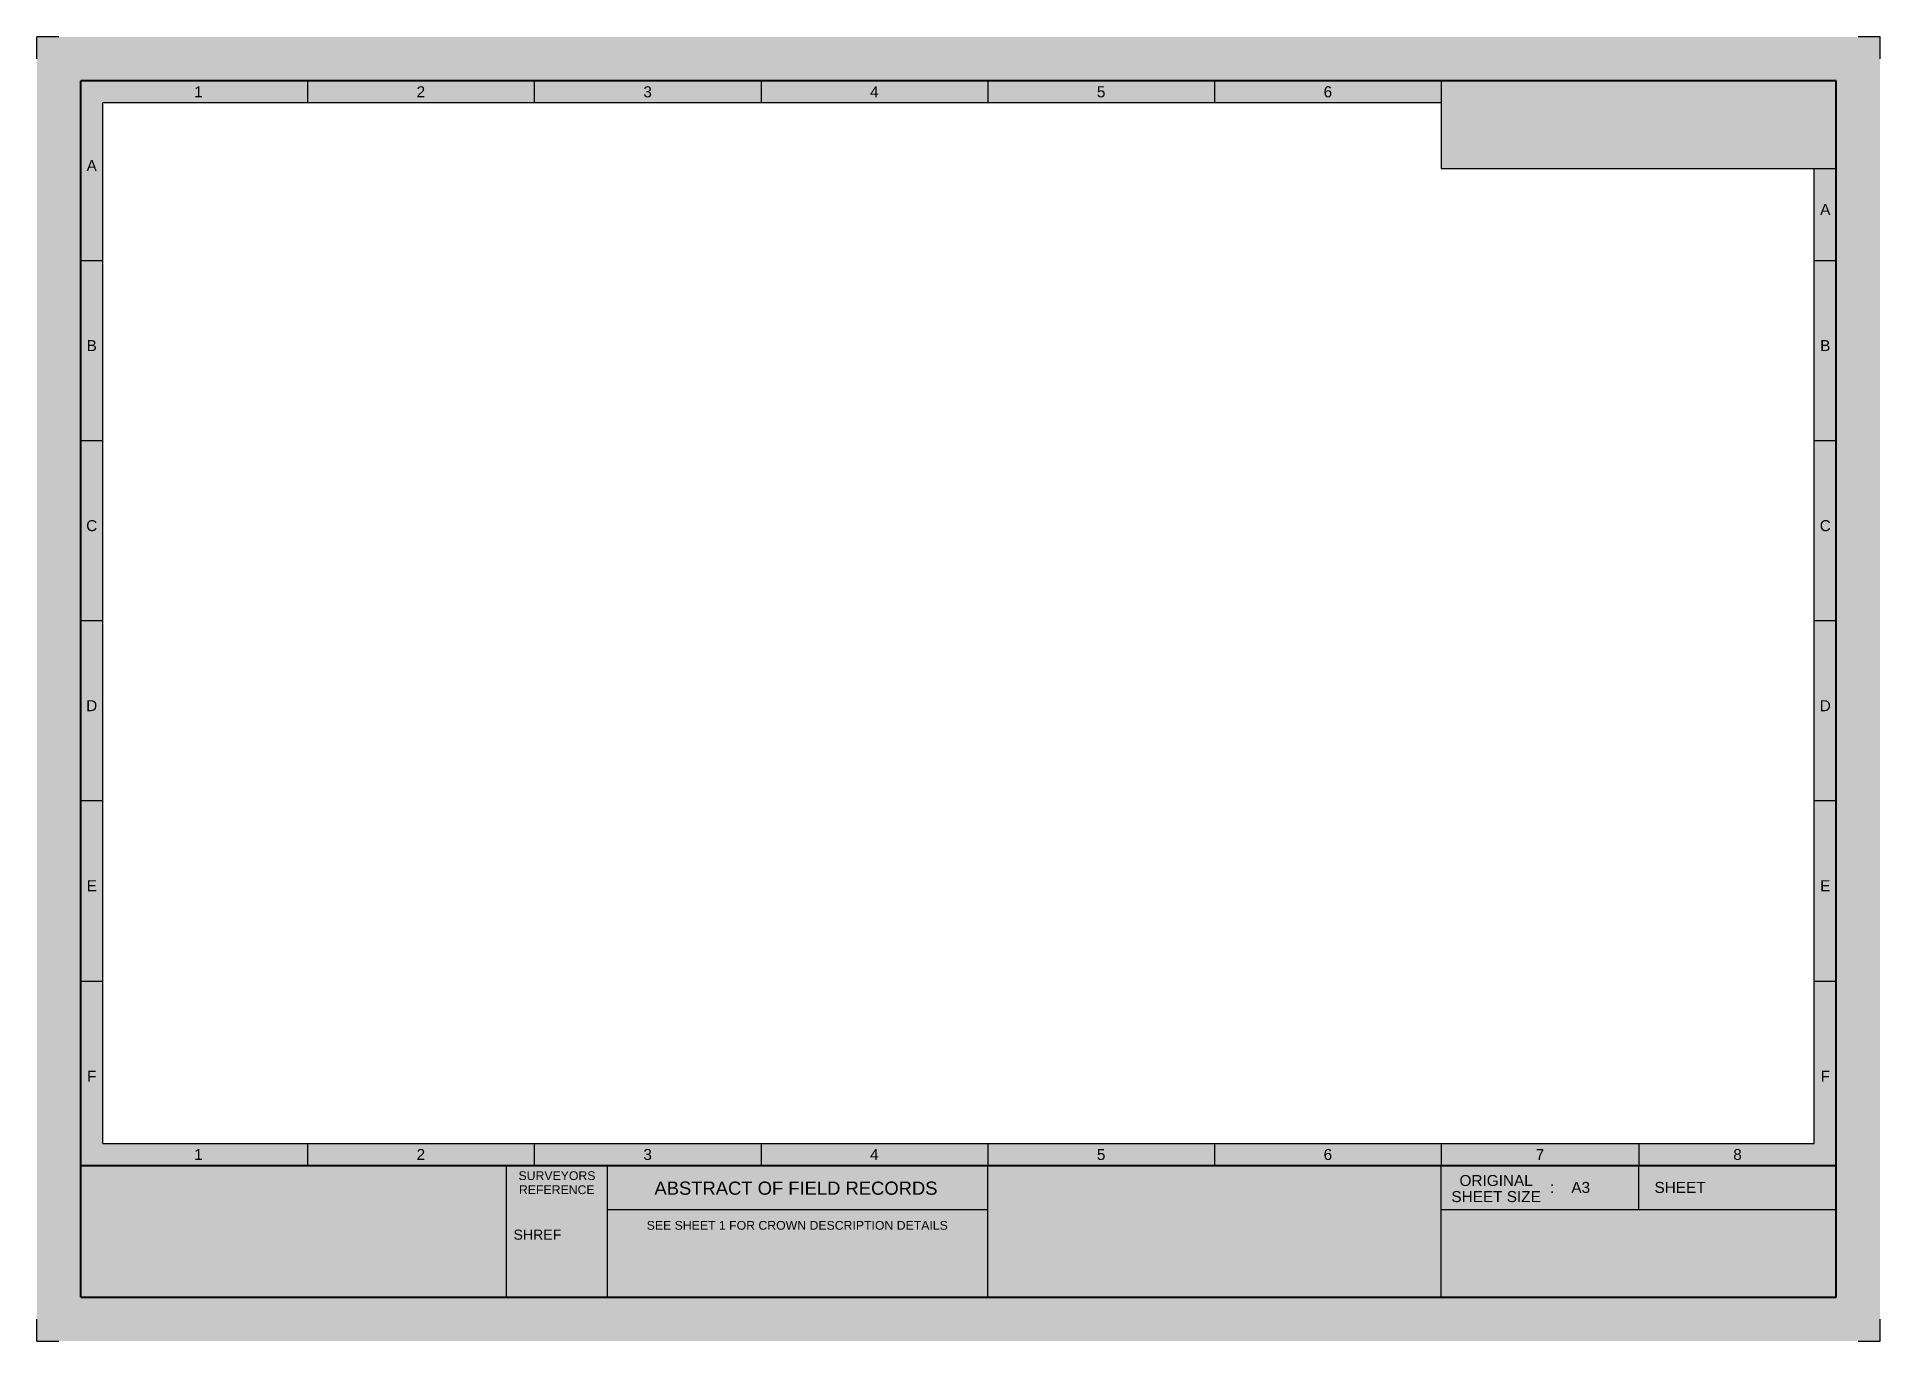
# Model space of a CAD drawing. Header units: metres. Extents: x -420 to 0, y 0 to 297.
import ezdxf
from ezdxf.enums import TextEntityAlignment as Align

# ---------------------------------------------------------------- set-up
doc = ezdxf.new("R2010")
doc.units = ezdxf.units.M
doc.header["$MEASUREMENT"] = 0
doc.styles.add('DSE_3.0mm_Arial', font='arial.ttf', dxfattribs={"height": 0.003})
doc.styles.add('Style-Arial', font='arial.ttf')

msp = doc.modelspace()

# ---------------------------------------------------------------- hatches: boundary and pattern name
at = {"true_color": 0xffffff}
h = msp.add_hatch(color=7, dxfattribs=at)
h.dxf.hatch_style = 1
h.paths.add_polyline_path([(0, 297), (-420, 297), (-420, 0), (0, 0)])
h.paths.add_polyline_path([(-10, 287), (-10, 10), (-410, 10), (-410, 287)], flags=16)
h.paths.add_polyline_path([(-100, 282), (-100, 267), (-15, 267), (-15, 45), (-55, 45), (-55, 40), (-55, 30), (-100, 30), (-100, 40), (-203.33, 40), (-203.33, 30), (-290, 30), (-290, 40), (-358.33, 40), (-358.33, 45), (-405, 45), (-405, 282)], flags=0)
h.paths.add_polyline_path([(-311.99, 22.45), (-299.91, 22.45), (-299.91, 26.02), (-311.99, 26.02)], flags=8)
h.paths.add_polyline_path([(-310.67, 32.93), (-292.4, 32.93), (-292.4, 36.03), (-310.67, 36.03)], flags=8)
h.paths.add_polyline_path([(-310.78, 36.13), (-292.2, 36.13), (-292.2, 39.23), (-310.78, 39.23)], flags=8)
h.paths.add_polyline_path([(-281.56, 24.81), (-211.91, 24.81), (-211.91, 27.92), (-281.56, 27.92)], flags=8)
h.paths.add_polyline_path([(-75.85, 33.07), (-65.45, 33.07), (-65.45, 36.9), (-75.85, 36.9)], flags=8)
h.paths.add_polyline_path([(-96.49, 34.63), (-78.51, 34.63), (-78.51, 38.51), (-96.49, 38.51)], flags=8)
h.paths.add_polyline_path([(-98.33, 30.97), (-76.67, 30.97), (-76.67, 34.85), (-98.33, 34.85)], flags=8)
h.paths.add_polyline_path([(-52.06, 33.06), (-39.12, 33.06), (-39.12, 36.94), (-52.06, 36.94)], flags=8)
h.paths.add_polyline_path([(-409.19, 58.43), (-405.81, 58.43), (-405.81, 62.18), (-409.19, 62.18)], flags=8)
h.paths.add_polyline_path([(-14.19, 58.43), (-10.81, 58.43), (-10.81, 62.18), (-14.19, 62.18)], flags=8)
h.paths.add_polyline_path([(-14.29, 101.83), (-10.71, 101.83), (-10.71, 105.58), (-14.29, 105.58)], flags=8)
h.paths.add_polyline_path([(-14.39, 142.83), (-10.61, 142.83), (-10.61, 146.58), (-14.39, 146.58)], flags=8)
h.paths.add_polyline_path([(-14.41, 183.76), (-10.59, 183.76), (-10.59, 187.64), (-14.41, 187.64)], flags=8)
h.paths.add_polyline_path([(-14.29, 224.83), (-10.71, 224.83), (-10.71, 228.58), (-14.29, 228.58)], flags=8)
h.paths.add_polyline_path([(-14.29, 255.83), (-10.71, 255.83), (-10.71, 259.58), (-14.29, 259.58)], flags=8)
h.paths.add_polyline_path([(-409.29, 101.83), (-405.71, 101.83), (-405.71, 105.58), (-409.29, 105.58)], flags=8)
h.paths.add_polyline_path([(-409.39, 142.83), (-405.61, 142.83), (-405.61, 146.58), (-409.39, 146.58)], flags=8)
h.paths.add_polyline_path([(-409.41, 183.76), (-405.59, 183.76), (-405.59, 187.64), (-409.41, 187.64)], flags=8)
h.paths.add_polyline_path([(-409.29, 224.83), (-405.71, 224.83), (-405.71, 228.58), (-409.29, 228.58)], flags=8)
h.paths.add_polyline_path([(-409.29, 265.83), (-405.71, 265.83), (-405.71, 269.58), (-409.29, 269.58)], flags=8)
h.paths.add_polyline_path([(-127.44, 282.57), (-124.22, 282.57), (-124.22, 286.4), (-127.44, 286.4)], flags=8)
h.paths.add_polyline_path([(-179.1, 282.58), (-175.9, 282.58), (-175.9, 286.34), (-179.1, 286.34)], flags=8)
h.paths.add_polyline_path([(-230.76, 282.63), (-227.57, 282.63), (-227.57, 286.38), (-230.76, 286.38)], flags=8)
h.paths.add_polyline_path([(-282.44, 282.57), (-279.22, 282.57), (-279.22, 286.4), (-282.44, 286.4)], flags=8)
h.paths.add_polyline_path([(-334.1, 282.62), (-330.9, 282.62), (-330.9, 286.39), (-334.1, 286.39)], flags=8)
h.paths.add_polyline_path([(-384.77, 282.62), (-381.57, 282.62), (-381.57, 286.39), (-384.77, 286.39)], flags=8)
h.paths.add_polyline_path([(-34.11, 40.57), (-30.89, 40.57), (-30.89, 44.4), (-34.11, 44.4)], flags=8)
h.paths.add_polyline_path([(-79.09, 40.63), (-75.91, 40.63), (-75.91, 44.33), (-79.09, 44.33)], flags=8)
h.paths.add_polyline_path([(-127.44, 40.57), (-124.22, 40.57), (-124.22, 44.4), (-127.44, 44.4)], flags=8)
h.paths.add_polyline_path([(-179.1, 40.58), (-175.9, 40.58), (-175.9, 44.34), (-179.1, 44.34)], flags=8)
h.paths.add_polyline_path([(-230.76, 40.63), (-227.57, 40.63), (-227.57, 44.38), (-230.76, 44.38)], flags=8)
h.paths.add_polyline_path([(-282.44, 40.57), (-279.22, 40.57), (-279.22, 44.4), (-282.44, 44.4)], flags=8)
h.paths.add_polyline_path([(-334.1, 40.62), (-330.9, 40.62), (-330.9, 44.39), (-334.1, 44.39)], flags=8)
h.paths.add_polyline_path([(-384.77, 40.62), (-381.57, 40.62), (-381.57, 44.39), (-384.77, 44.39)], flags=8)
h.paths.add_polyline_path([(-280.06, 32.5), (-214, 32.5), (-214, 37.16), (-280.06, 37.16)], flags=8)
at = {"linetype": 'Continuous', "lineweight": 0, "true_color": 0xffffff}
h = msp.add_hatch(color=7, dxfattribs=at)
h.dxf.hatch_style = 1
h.paths.add_polyline_path([(-10, 287), (-100, 287), (-100, 267), (-10, 267)])
h.paths.add_polyline_path([(-100, 287), (-151.67, 287), (-151.67, 282), (-100, 282)])
h.paths.add_polyline_path([(-151.67, 287), (-203.33, 287), (-203.33, 282), (-151.67, 282)])
h.paths.add_polyline_path([(-203.33, 287), (-255, 287), (-255, 282), (-203.33, 282)])
h.paths.add_polyline_path([(-255, 287), (-306.67, 287), (-306.67, 282), (-255, 282)])
h.paths.add_polyline_path([(-306.67, 287), (-358.33, 287), (-358.33, 282), (-306.67, 282)])
h.paths.add_polyline_path([(-358.33, 287), (-410, 287), (-410, 246), (-405, 246), (-405, 282), (-358.33, 282)])
h.paths.add_polyline_path([(-405, 246), (-410, 246), (-410, 205), (-405, 205)])
h.paths.add_polyline_path([(-405, 205), (-410, 205), (-410, 164), (-405, 164)])
h.paths.add_polyline_path([(-405, 164), (-410, 164), (-410, 123), (-405, 123)])
h.paths.add_polyline_path([(-405, 123), (-410, 123), (-410, 82), (-405, 82)])
h.paths.add_polyline_path([(-405, 82), (-410, 82), (-410, 40), (-358.33, 40), (-358.33, 45), (-405, 45)])
h.paths.add_polyline_path([(-306.67, 45), (-358.33, 45), (-358.33, 40), (-306.67, 40)])
h.paths.add_polyline_path([(-313, 40), (-358.33, 40), (-410, 40), (-410, 10), (-313, 10)])
h.paths.add_polyline_path([(-290, 40), (-313, 40), (-313, 10), (-290, 10)])
h.paths.add_polyline_path([(-203.33, 30), (-290, 30), (-290, 10), (-203.33, 10)])
h.paths.add_polyline_path([(-203.33, 40), (-290, 40), (-290, 30), (-203.33, 30)])
h.paths.add_polyline_path([(-100, 40), (-203.33, 40), (-203.33, 30), (-203.33, 10), (-100, 10), (-100, 30)])
h.paths.add_polyline_path([(-10, 40), (-55, 40), (-55, 30), (-10, 30)])
h.paths.add_polyline_path([(-10, 30), (-55, 30), (-100, 30), (-100, 10), (-10, 10)])
h.paths.add_polyline_path([(-55, 40), (-100, 40), (-100, 30), (-55, 30)])
h.paths.add_polyline_path([(-255, 45), (-306.67, 45), (-306.67, 40), (-255, 40)])
h.paths.add_polyline_path([(-203.33, 45), (-255, 45), (-255, 40), (-203.33, 40)])
h.paths.add_polyline_path([(-151.67, 45), (-203.33, 45), (-203.33, 40), (-151.67, 40)])
h.paths.add_polyline_path([(-100, 45), (-151.67, 45), (-151.67, 40), (-100, 40)])
h.paths.add_polyline_path([(-55, 45), (-100, 45), (-100, 40), (-55, 40)])
h.paths.add_polyline_path([(-10, 82), (-15, 82), (-15, 45), (-55, 45), (-55, 40), (-10, 40)])
h.paths.add_polyline_path([(-10, 123), (-15, 123), (-15, 82), (-10, 82)])
h.paths.add_polyline_path([(-10, 164), (-15, 164), (-15, 123), (-10, 123)])
h.paths.add_polyline_path([(-10, 205), (-15, 205), (-15, 164), (-10, 164)])
h.paths.add_polyline_path([(-10, 246), (-15, 246), (-15, 205), (-10, 205)])
h.paths.add_polyline_path([(-10, 267), (-15, 267), (-15, 246), (-10, 246)])

# ---------------------------------------------------------------- linework, layer by layer
for p, q in [((-415, 297), (-420, 297)), ((-420, 292), (-420, 297)), ((0, 297), (-5, 297)), ((0, 292), (0, 297)), ((-358.33, 287), (-358.33, 282)), ((-306.67, 287), (-306.67, 282)), ((-255, 287), (-255, 282)), ((-203.33, 287), (-203.33, 282)), ((-151.67, 287), (-151.67, 282)), ((-100, 287), (-100, 267)), ((-100, 282), (-405, 282)), ((-405, 45), (-405, 282)), ((-100, 267), (-10, 267)), ((-15, 45), (-15, 267)), ((-405, 246), (-410, 246)), ((-10, 246), (-15, 246)), ((-405, 205), (-410, 205)), ((-10, 205), (-15, 205)), ((-405, 164), (-410, 164)), ((-10, 164), (-15, 164)), ((-405, 123), (-410, 123)), ((-10, 123), (-15, 123)), ((-410, 82), (-405, 82)), ((-15, 82), (-10, 82)), ((-405, 45), (-15, 45)), ((-358.33, 45), (-358.33, 40)), ((-306.67, 45), (-306.67, 40)), ((-255, 45), (-255, 40)), ((-203.33, 45), (-203.33, 40)), ((-151.67, 45), (-151.67, 40)), ((-100, 45), (-100, 40)), ((-55, 45), (-55, 40)), ((-313, 10), (-313, 40)), ((-290, 10), (-290, 40)), ((-203.33, 10), (-203.33, 40)), ((-100, 30), (-100, 40)), ((-55, 30), (-55, 40)), ((-290, 30), (-203.33, 30)), ((-100, 10), (-100, 30)), ((-100, 30), (-10, 30)), ((-420, 0), (-420, 5)), ((0, 0), (0, 5)), ((-420, 0), (-415, 0)), ((-5, 0), (0, 0))]:
    msp.add_line(p, q)
at = {"lineweight": 40}
for p, q in [((-410, 10), (-410, 287)), ((-10, 287), (-410, 287)), ((-10, 10), (-10, 287)), ((-410, 40), (-10, 40)), ((-410, 10), (-10, 10))]:
    msp.add_line(p, q, dxfattribs=at)

# ---------------------------------------------------------------- texts
at = {"style": 'DSE_3.0mm_Arial'}
for s, height, p in [('1', 2.5, (-383.17, 284.5)), ('2', 2.5, (-332.5, 284.5)), ('3', 2.5, (-280.83, 284.5)), ('4', 2.5, (-229.17, 284.5)), ('5', 2.5, (-177.5, 284.5)), ('6', 2.5, (-125.83, 284.5)), ('A', 2.5, (-407.5, 267.7)), ('A', 2.5, (-12.5, 257.7)), ('B', 2.5, (-407.5, 226.7)), ('B', 2.5, (-12.5, 226.7)), ('C', 2.5, (-407.5, 185.7)), ('C', 2.5, (-12.5, 185.7)), ('D', 2.5, (-407.5, 144.7)), ('D', 2.5, (-12.5, 144.7)), ('E', 2.5, (-407.5, 103.7)), ('E', 2.5, (-12.5, 103.7)), ('F', 2.5, (-407.5, 60.3)), ('F', 2.5, (-12.5, 60.3)), ('1', 2.5, (-383.17, 42.5)), ('2', 2.5, (-332.5, 42.5)), ('3', 2.5, (-280.83, 42.5)), ('4', 2.5, (-229.17, 42.5)), ('5', 2.5, (-177.5, 42.5)), ('6', 2.5, (-125.83, 42.5)), ('7', 2.5, (-77.5, 42.5)), ('8', 2.5, (-32.5, 42.5)), ('ORIGINAL', 2.5, (-87.5, 36.57)), ('SHEET SIZE', 2.5, (-87.5, 32.91)), (':    A3', 2.5, (-70.65, 35)), ('SHEET', 2.5, (-45.59, 35)), ('SEE SHEET 1 FOR CROWN DESCRIPTION DETAILS', 2, (-246.74, 26.36))]:
    msp.add_text(s, height=height, dxfattribs=at).set_placement(p, align=Align.MIDDLE_CENTER)
at = {"linetype": 'Continuous', "lineweight": 0, "style": 'DSE_3.0mm_Arial'}
for s, height, p in [('SURVEYORS', 2, (-310.26, 36.68)), ('REFERENCE', 2, (-310.15, 33.48)), ('ABSTRACT OF FIELD RECORDS', 3, (-279.28, 33.33))]:
    msp.add_text(s, height=height, dxfattribs=at).set_placement(p)
at = {"style": 'Style-Arial'}
msp.add_attdef('SHREF', (-311.39, 23.09), '', height=2.3, dxfattribs=at)

doc.saveas('drawing.dxf')
